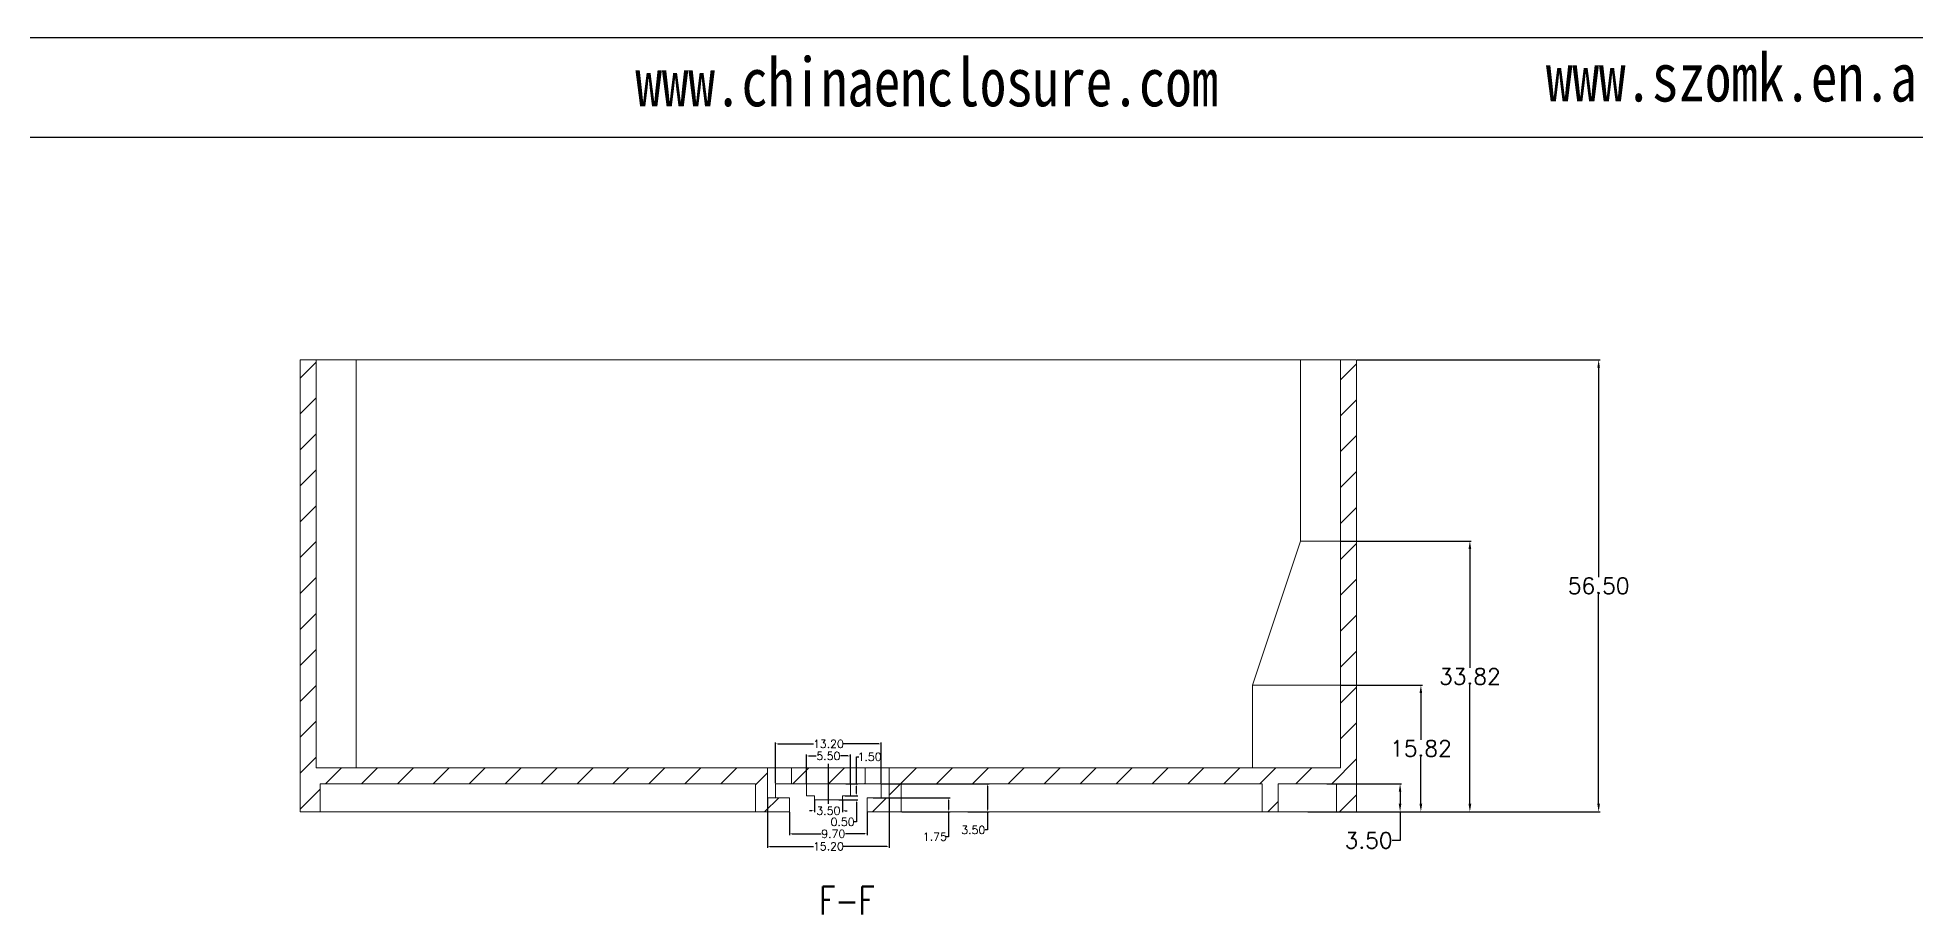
# Model space of a CAD drawing. Header units: inches. Extents: x 2858 to 4955, y 1126 to 1648.
# Drawn here: x 3877.5 to 4112.1, y 1538.6 to 1648.2 of the extents above; entities that cross this region are included whole.
import ezdxf

# ---------------------------------------------------------------- set-up
doc = ezdxf.new("R2010")
doc.units = ezdxf.units.IN
doc.header["$LTSCALE"] = 15
doc.layers.add('文字', color=81, linetype='Continuous')
doc.styles.add('SLDTEXTSTYLE3', font='TXT', dxfattribs={"width": 0.75, "bigfont": 'bigfont'})
doc.styles.get("Standard").update_dxf_attribs({"font": 'txt', "bigfont": 'gbcbig.shx'})
doc.styles.add('宋体', font='', dxfattribs={"width": 0.8, "height": 3.5})
doc.styles.get('宋体').set_extended_font_data('SimSun')
doc.dimstyles.new('1.5', dxfattribs={"dimtxt": 1, "dimasz": 0.3, "dimexe": 0.18, "dimexo": 0.0625, "dimgap": 0.09, "dimtad": 0, "dimtih": 1, "dimtoh": 1, "dimzin": 0, "dimdsep": 46, "dimtxsty": 'Standard', "dimcen": 0, "dimadec": 0, "dimazin": 2, "dimtfac": 1, "dimtofl": 0, "dimtmove": 0, "dimatfit": 3, "dimfxl": 1, "dimtolj": 1, "dimtzin": 0, "dimarcsym": 0})
doc.dimstyles.new('2.5', dxfattribs={"dimtxt": 2, "dimasz": 1, "dimexe": 0.18, "dimexo": 0.0625, "dimgap": 0.09, "dimtad": 0, "dimtih": 1, "dimtoh": 1, "dimzin": 0, "dimdsep": 46, "dimtxsty": 'Standard', "dimcen": 1, "dimadec": 0, "dimazin": 2, "dimtfac": 1, "dimtofl": 0, "dimtmove": 0, "dimatfit": 3, "dimfxl": 1, "dimtolj": 1, "dimtzin": 0, "dimarcsym": 0})
pattern_1 = [(45, (2500.972, 1130.2477), (-2.245064, 2.245064), [])]

# ---------------------------------------------------------------- blocks, each defined once
blk = doc.blocks.new('*D321')
at = {"color": 0, "lineweight": -2}
for p, q in [((4042.38, 1607.93), (4072.74, 1607.93)), ((4072.56, 1606.93), (4072.56, 1580.77)), ((4072.56, 1552.43), (4072.56, 1578.59)), ((4042.38, 1551.43), (4072.74, 1551.43))]:
    blk.add_line(p, q, dxfattribs=at)
at = {"color": 0}
for points in [[(4072.39, 1606.93), (4072.72, 1606.93), (4072.56, 1607.93)], [(4072.39, 1552.43), (4072.72, 1552.43), (4072.56, 1551.43)]]:
    blk.add_solid(points, dxfattribs=at)
at = {"layer": 'Defpoints', "color": 0}
for p in [(4042.32, 1607.93), (4072.56, 1607.93), (4042.32, 1551.43)]:
    blk.add_point(p, dxfattribs=at)
at = {"color": 0, "insert": (4072.56, 1579.68), "char_height": 2, "attachment_point": 5}
blk.add_mtext('\\A1;56.50', dxfattribs=at)
blk = doc.blocks.new('*D322')
at = {"color": 0, "lineweight": -2}
for p, q in [((4040.38, 1567.26), (4050.53, 1567.26)), ((4050.35, 1566.26), (4050.35, 1560.44)), ((4050.35, 1552.43), (4050.35, 1558.26)), ((4036.23, 1551.43), (4050.53, 1551.43))]:
    blk.add_line(p, q, dxfattribs=at)
at = {"color": 0}
for points in [[(4050.18, 1566.26), (4050.51, 1566.26), (4050.35, 1567.26)], [(4050.18, 1552.43), (4050.51, 1552.43), (4050.35, 1551.43)]]:
    blk.add_solid(points, dxfattribs=at)
at = {"layer": 'Defpoints', "color": 0}
for p in [(4040.32, 1567.26), (4050.35, 1567.26), (4036.17, 1551.43)]:
    blk.add_point(p, dxfattribs=at)
at = {"color": 0, "insert": (4050.35, 1559.35), "char_height": 2, "attachment_point": 5}
blk.add_mtext('\\A1;15.82', dxfattribs=at)
blk = doc.blocks.new('*D323')
at = {"color": 0, "lineweight": -2}
for p, q in [((4038.6, 1554.93), (4047.93, 1554.93)), ((4047.75, 1553.93), (4047.75, 1552.43)), ((4038.6, 1551.43), (4047.93, 1551.43)), ((4047.75, 1551.43), (4047.75, 1547.86)), ((4047.75, 1547.86), (4046.75, 1547.86))]:
    blk.add_line(p, q, dxfattribs=at)
at = {"color": 0}
for points in [[(4047.58, 1553.93), (4047.91, 1553.93), (4047.75, 1554.93)], [(4047.58, 1552.43), (4047.91, 1552.43), (4047.75, 1551.43)]]:
    blk.add_solid(points, dxfattribs=at)
at = {"layer": 'Defpoints', "color": 0}
for p in [(4038.54, 1554.93), (4047.75, 1554.93), (4038.54, 1551.43)]:
    blk.add_point(p, dxfattribs=at)
at = {"color": 0, "insert": (4043.82, 1547.86), "char_height": 2, "attachment_point": 5}
blk.add_mtext('\\A1;3.50', dxfattribs=at)
blk = doc.blocks.new('*D324')
at = {"color": 0, "lineweight": -2}
for p, q in [((4040.38, 1585.26), (4056.65, 1585.26)), ((4056.47, 1584.26), (4056.47, 1569.44)), ((4056.47, 1552.43), (4056.47, 1567.26)), ((4054.08, 1551.43), (4056.65, 1551.43))]:
    blk.add_line(p, q, dxfattribs=at)
at = {"color": 0}
for points in [[(4056.3, 1584.26), (4056.64, 1584.26), (4056.47, 1585.26)], [(4056.3, 1552.43), (4056.64, 1552.43), (4056.47, 1551.43)]]:
    blk.add_solid(points, dxfattribs=at)
at = {"layer": 'Defpoints', "color": 0}
for p in [(4040.32, 1585.26), (4056.47, 1585.26), (4054.01, 1551.43)]:
    blk.add_point(p, dxfattribs=at)
at = {"color": 0, "insert": (4056.47, 1568.35), "char_height": 2, "attachment_point": 5}
blk.add_mtext('\\A1;33.82', dxfattribs=at)
blk = doc.blocks.new('*D338')
at = {"color": 0, "lineweight": -2}
for p, q in [((3971.47, 1551.37), (3971.47, 1548.5)), ((3981.17, 1551.37), (3981.17, 1548.5)), ((3971.77, 1548.68), (3975.43, 1548.68)), ((3980.87, 1548.68), (3978.44, 1548.68))]:
    blk.add_line(p, q, dxfattribs=at)
at = {"color": 0}
for points in [[(3971.77, 1548.73), (3971.77, 1548.63), (3971.47, 1548.68)], [(3980.87, 1548.73), (3980.87, 1548.63), (3981.17, 1548.68)]]:
    blk.add_solid(points, dxfattribs=at)
at = {"layer": 'Defpoints', "color": 0}
for p in [(3971.47, 1551.43), (3981.17, 1551.43), (3981.17, 1548.68)]:
    blk.add_point(p, dxfattribs=at)
at = {"color": 0, "insert": (3976.93, 1548.68), "char_height": 1, "attachment_point": 5}
blk.add_mtext('\\A1;9.70', dxfattribs=at)
blk = doc.blocks.new('*D339')
at = {"color": 0, "lineweight": -2}
for p, q in [((3968.72, 1553.12), (3968.72, 1546.93)), ((3983.92, 1553.12), (3983.92, 1546.93)), ((3969.02, 1547.11), (3974.48, 1547.11)), ((3983.62, 1547.11), (3978.16, 1547.11))]:
    blk.add_line(p, q, dxfattribs=at)
at = {"color": 0}
for points in [[(3969.02, 1547.16), (3969.02, 1547.06), (3968.72, 1547.11)], [(3983.62, 1547.16), (3983.62, 1547.06), (3983.92, 1547.11)]]:
    blk.add_solid(points, dxfattribs=at)
at = {"layer": 'Defpoints', "color": 0}
for p in [(3968.72, 1553.18), (3983.92, 1553.18), (3983.92, 1547.11)]:
    blk.add_point(p, dxfattribs=at)
at = {"color": 0, "insert": (3976.32, 1547.11), "char_height": 1, "attachment_point": 5}
blk.add_mtext('\\A1;15.20', dxfattribs=at)
blk = doc.blocks.new('*D340')
at = {"color": 0, "lineweight": -2}
for p, q in [((3969.72, 1555), (3969.72, 1560.1)), ((3970.02, 1559.92), (3974.48, 1559.92)), ((3982.62, 1559.92), (3978.16, 1559.92)), ((3982.92, 1555), (3982.92, 1560.1))]:
    blk.add_line(p, q, dxfattribs=at)
at = {"color": 0}
for points in [[(3970.02, 1559.97), (3970.02, 1559.87), (3969.72, 1559.92)], [(3982.62, 1559.97), (3982.62, 1559.87), (3982.92, 1559.92)]]:
    blk.add_solid(points, dxfattribs=at)
at = {"layer": 'Defpoints', "color": 0}
for p in [(3982.92, 1559.92), (3969.72, 1554.93), (3982.92, 1554.93)]:
    blk.add_point(p, dxfattribs=at)
at = {"color": 0, "insert": (3976.32, 1559.92), "char_height": 1, "attachment_point": 5}
blk.add_mtext('\\A1;13.20', dxfattribs=at)
blk = doc.blocks.new('*D341')
at = {"color": 0, "lineweight": -2}
for p, q in [((3973.57, 1555), (3973.57, 1558.59)), ((3973.87, 1558.41), (3974.81, 1558.41)), ((3978.77, 1558.41), (3977.82, 1558.41)), ((3979.07, 1555), (3979.07, 1558.59))]:
    blk.add_line(p, q, dxfattribs=at)
at = {"color": 0}
for points in [[(3973.87, 1558.46), (3973.87, 1558.36), (3973.57, 1558.41)], [(3978.77, 1558.46), (3978.77, 1558.36), (3979.07, 1558.41)]]:
    blk.add_solid(points, dxfattribs=at)
at = {"layer": 'Defpoints', "color": 0}
for p in [(3979.07, 1558.41), (3973.57, 1554.93), (3979.07, 1554.93)]:
    blk.add_point(p, dxfattribs=at)
at = {"color": 0, "insert": (3976.32, 1558.41), "char_height": 1, "attachment_point": 5}
blk.add_mtext('\\A1;5.50', dxfattribs=at)
blk = doc.blocks.new('*D342')
at = {"color": 0, "lineweight": -2}
for p, q in [((3974.27, 1551.56), (3973.97, 1551.56)), ((3974.57, 1552.87), (3974.57, 1551.38)), ((3978.07, 1552.87), (3978.07, 1551.38)), ((3978.37, 1551.56), (3978.67, 1551.56))]:
    blk.add_line(p, q, dxfattribs=at)
at = {"color": 0}
for points in [[(3974.27, 1551.61), (3974.27, 1551.51), (3974.57, 1551.56)], [(3978.37, 1551.61), (3978.37, 1551.51), (3978.07, 1551.56)]]:
    blk.add_solid(points, dxfattribs=at)
at = {"layer": 'Defpoints', "color": 0}
for p in [(3974.57, 1552.93), (3978.07, 1552.93), (3978.07, 1551.56)]:
    blk.add_point(p, dxfattribs=at)
at = {"color": 0, "insert": (3976.32, 1551.56), "char_height": 1, "attachment_point": 5}
blk.add_mtext('\\A1;3.50', dxfattribs=at)
blk = doc.blocks.new('*D344')
at = {"color": 0, "lineweight": -2}
for p, q in [((3981.9, 1553.18), (3991.52, 1553.18)), ((3985.48, 1551.43), (3991.52, 1551.43)), ((3991.34, 1552.88), (3991.34, 1551.73)), ((3991.34, 1551.43), (3991.34, 1548.32)), ((3991.34, 1548.32), (3991.04, 1548.32))]:
    blk.add_line(p, q, dxfattribs=at)
at = {"color": 0}
for points in [[(3991.29, 1552.88), (3991.39, 1552.88), (3991.34, 1553.18)], [(3991.29, 1551.73), (3991.39, 1551.73), (3991.34, 1551.43)]]:
    blk.add_solid(points, dxfattribs=at)
at = {"layer": 'Defpoints', "color": 0}
for p in [(3981.84, 1553.18), (3985.42, 1551.43), (3991.34, 1553.18)]:
    blk.add_point(p, dxfattribs=at)
at = {"color": 0, "insert": (3989.62, 1548.32), "char_height": 1, "attachment_point": 5}
blk.add_mtext('\\A1;1.75', dxfattribs=at)
blk = doc.blocks.new('*D345')
at = {"color": 0, "lineweight": -2}
for p, q in [((3982.98, 1554.93), (3996.4, 1554.93)), ((3996.22, 1554.63), (3996.22, 1551.73)), ((3993.74, 1551.43), (3996.4, 1551.43)), ((3996.22, 1551.43), (3996.22, 1549.16)), ((3996.22, 1549.16), (3995.92, 1549.16))]:
    blk.add_line(p, q, dxfattribs=at)
at = {"color": 0}
for points in [[(3996.17, 1554.63), (3996.27, 1554.63), (3996.22, 1554.93)], [(3996.17, 1551.73), (3996.27, 1551.73), (3996.22, 1551.43)]]:
    blk.add_solid(points, dxfattribs=at)
at = {"layer": 'Defpoints', "color": 0}
for p in [(3982.92, 1554.93), (3996.22, 1554.93), (3993.68, 1551.43)]:
    blk.add_point(p, dxfattribs=at)
at = {"color": 0, "insert": (3994.42, 1549.16), "char_height": 1, "attachment_point": 5}
blk.add_mtext('\\A1;3.50', dxfattribs=at)
blk = doc.blocks.new('*D346')
at = {"color": 0, "lineweight": -2}
for p, q in [((3979.83, 1554.93), (3979.83, 1558.31)), ((3979.83, 1558.31), (3980.13, 1558.31)), ((3978.49, 1554.93), (3980.01, 1554.93)), ((3979.13, 1553.43), (3980.01, 1553.43)), ((3979.83, 1553.73), (3979.83, 1554.63))]:
    blk.add_line(p, q, dxfattribs=at)
at = {"color": 0}
for points in [[(3979.78, 1554.63), (3979.88, 1554.63), (3979.83, 1554.93)], [(3979.78, 1553.73), (3979.88, 1553.73), (3979.83, 1553.43)]]:
    blk.add_solid(points, dxfattribs=at)
at = {"layer": 'Defpoints', "color": 0}
for p in [(3978.43, 1554.93), (3979.07, 1553.43), (3979.83, 1554.93)]:
    blk.add_point(p, dxfattribs=at)
at = {"color": 0, "insert": (3981.47, 1558.31), "char_height": 1, "attachment_point": 5}
blk.add_mtext('\\A1;1.50', dxfattribs=at)
blk = doc.blocks.new('*D347')
at = {"color": 0, "lineweight": -2}
for p, q in [((3978.41, 1553.43), (3980.01, 1553.43)), ((3979.83, 1553.73), (3979.83, 1554.03)), ((3977.64, 1552.93), (3980.01, 1552.93)), ((3979.83, 1552.63), (3979.83, 1550.17)), ((3979.83, 1550.17), (3979.53, 1550.17))]:
    blk.add_line(p, q, dxfattribs=at)
at = {"color": 0}
for points in [[(3979.78, 1553.73), (3979.88, 1553.73), (3979.83, 1553.43)], [(3979.78, 1552.63), (3979.88, 1552.63), (3979.83, 1552.93)]]:
    blk.add_solid(points, dxfattribs=at)
at = {"layer": 'Defpoints', "color": 0}
for p in [(3978.35, 1553.43), (3979.83, 1553.43), (3977.58, 1552.93)]:
    blk.add_point(p, dxfattribs=at)
at = {"color": 0, "insert": (3978.1, 1550.17), "char_height": 1, "attachment_point": 5}
blk.add_mtext('\\A1;0.50', dxfattribs=at)

msp = doc.modelspace()

# ---------------------------------------------------------------- hatches: boundary and pattern name
at = {"linetype": 'Continuous', "lineweight": 0}
h = msp.add_hatch(dxfattribs=at)
h.set_pattern_fill('ANSI31', color=4, style=0)
h.set_pattern_definition(pattern_1)
h.paths.add_polyline_path([(3912.317, 1607.934), (3910.317, 1607.934), (3910.317, 1551.434), (3912.817, 1551.434), (3912.817, 1554.934), (3967.217, 1554.934), (3967.217, 1551.434), (3971.467, 1551.434), (3971.467, 1553.184), (3968.717, 1553.184), (3968.717, 1556.934), (3912.317, 1556.934)], flags=0)
h = msp.add_hatch(dxfattribs=at)
h.set_pattern_fill('ANSI31', color=4, style=0)
h.set_pattern_definition(pattern_1)
h.paths.add_polyline_path([(4039.817, 1554.934), (4039.817, 1551.434), (4042.317, 1551.434), (4042.317, 1607.934), (4040.317, 1607.934), (4040.317, 1556.934), (3983.917, 1556.934), (3983.917, 1553.184), (3981.167, 1553.184), (3981.167, 1551.434), (3985.417, 1551.434), (3985.417, 1554.934), (4030.517, 1554.934), (4030.517, 1551.434), (4032.517, 1551.434), (4032.517, 1554.934)], flags=0)
h = msp.add_hatch(dxfattribs=at)
h.set_pattern_fill('ANSI31', style=0)
h.set_pattern_definition(pattern_1)
h.paths.add_polyline_path([(3971.717, 1554.934), (3980.917, 1554.934), (3980.917, 1556.934), (3971.717, 1556.934)], flags=0)

# ---------------------------------------------------------------- linework, layer by layer
for p, q in [((3682.305, 1648.204), (4421.336, 1648.204)), ((3701.428, 1635.762), (4408.895, 1635.762))]:
    msp.add_line(p, q)
at = {"color": 7, "linetype": 'Continuous', "lineweight": 15}
for p, q in [((3910.317, 1607.934), (3910.317, 1551.434)), ((3912.317, 1607.934), (3910.317, 1607.934)), ((3912.317, 1607.934), (3912.317, 1556.934)), ((3912.317, 1607.934), (3917.317, 1607.934)), ((3917.317, 1556.934), (3917.317, 1607.934)), ((4035.317, 1607.934), (3917.317, 1607.934)), ((4035.317, 1585.259), (4035.317, 1607.934)), ((4035.317, 1607.934), (4040.317, 1607.934)), ((4040.317, 1556.934), (4040.317, 1607.934)), ((4042.317, 1607.934), (4040.317, 1607.934)), ((4042.317, 1551.434), (4042.317, 1607.934)), ((4035.317, 1585.259), (4029.317, 1567.259)), ((4035.317, 1585.259), (4040.317, 1585.259)), ((4029.317, 1567.259), (4040.317, 1567.259)), ((4029.317, 1556.934), (4029.317, 1567.259)), ((3968.717, 1556.934), (3912.317, 1556.934)), ((3968.717, 1553.184), (3968.717, 1556.934)), ((3971.717, 1556.934), (3968.717, 1556.934)), ((3980.917, 1556.934), (3971.717, 1556.934)), ((3971.717, 1554.934), (3971.717, 1556.934)), ((3980.917, 1554.934), (3980.917, 1556.934)), ((3980.917, 1556.934), (3983.917, 1556.934)), ((3983.917, 1553.184), (3983.917, 1556.934)), ((4040.317, 1556.934), (3983.917, 1556.934)), ((3967.217, 1554.934), (3912.817, 1554.934)), ((3912.817, 1554.934), (3912.817, 1551.434)), ((3967.217, 1551.434), (3967.217, 1554.934)), ((3969.717, 1553.184), (3969.717, 1554.934)), ((3971.717, 1554.934), (3969.717, 1554.934)), ((3980.917, 1554.934), (3971.717, 1554.934)), ((3973.567, 1553.434), (3973.567, 1554.934)), ((3974.567, 1553.434), (3973.567, 1553.434)), ((3974.567, 1552.934), (3974.567, 1553.434)), ((3979.067, 1553.434), (3978.067, 1553.434)), ((3978.067, 1552.934), (3978.067, 1553.434)), ((3979.067, 1553.434), (3979.067, 1554.934)), ((3980.917, 1554.934), (3982.917, 1554.934)), ((3982.917, 1553.184), (3982.917, 1554.934)), ((4030.517, 1554.934), (3985.417, 1554.934)), ((3985.417, 1554.934), (3985.417, 1551.434)), ((4030.517, 1554.934), (4030.517, 1551.434)), ((4039.817, 1554.934), (4032.517, 1554.934)), ((4032.517, 1551.434), (4032.517, 1554.934)), ((4039.817, 1551.434), (4039.817, 1554.934)), ((3912.817, 1551.434), (3910.317, 1551.434)), ((3912.817, 1551.434), (3967.217, 1551.434)), ((3971.467, 1551.434), (3967.217, 1551.434)), ((3971.467, 1553.184), (3968.717, 1553.184)), ((3971.467, 1551.434), (3971.467, 1553.184)), ((3978.067, 1552.934), (3974.567, 1552.934)), ((3981.167, 1551.434), (3981.167, 1553.184)), ((3983.917, 1553.184), (3981.167, 1553.184)), ((3985.417, 1551.434), (3981.167, 1551.434)), ((3985.417, 1551.434), (4030.517, 1551.434)), ((4032.517, 1551.434), (4030.517, 1551.434)), ((4032.517, 1551.434), (4039.817, 1551.434)), ((4042.317, 1551.434), (4039.817, 1551.434))]:
    msp.add_line(p, q, dxfattribs=at)
at = {"color": 1}
msp.add_line((3976.317, 1552.434), (3976.317, 1557.434), dxfattribs=at)

# ---------------------------------------------------------------- texts
at = {"color": 0, "linetype": 'Continuous', "lineweight": 0, "insert": (3978.644, 1542.101), "char_height": 3.5, "attachment_point": 2, "style": 'SLDTEXTSTYLE3'}
msp.add_mtext('F-F', dxfattribs=at)
at = {"layer": '文字', "color": 0, "char_height": 6.08256, "width": 106.86474, "attachment_point": 1, "style": '宋体'}
for s, insert in [('www.chinaenclosure.com', (3952.206, 1645.696)), ('www.szomk.en.alibaba.com', (4065.976, 1646.298))]:
    msp.add_mtext(s, dxfattribs=dict(at, insert=insert))

# ---------------------------------------------------------------- dimensions: what is measured, and where the dimension line sits
for base, p1, p2, picture, middle in [((4072.557, 1607.934), (4042.317, 1551.434), (4042.317, 1607.934), '*D321', (4072.557, 1579.684)), ((4056.4695, 1585.2587), (4054.0136, 1551.4341), (4040.317, 1585.2587), '*D324', (4056.4695, 1568.3464))]:
    dim = msp.add_linear_dim(base=base, p1=p1, p2=p2, angle=90, dimstyle='2.5')
    dim.commit()
    dim.dimension.update_dxf_attribs({"geometry": picture, "text_midpoint": middle})
for base, p1, p2, dimstyle, picture, middle in [((4050.3469, 1567.2587), (4036.167, 1551.4341), (4040.317, 1567.2587), '2.5', '*D322', (4050.3469, 1559.3464)), ((3979.826, 1554.934), (3979.067, 1553.434), (3978.425, 1554.934), '1.5', '*D346', (3981.466, 1558.306)), ((3979.826, 1553.434), (3977.576, 1552.934), (3978.351, 1553.434), '1.5', '*D347', (3978.103, 1550.175)), ((3996.225, 1554.934), (3993.677, 1551.434), (3982.917, 1554.934), '1.5', '*D345', (3994.418, 1549.158)), ((4047.746, 1554.934), (4038.542, 1551.434), (4038.542, 1554.934), '2.5', '*D323', (4043.823, 1547.857)), ((3991.339, 1553.184), (3985.417, 1551.434), (3981.836, 1553.184), '1.5', '*D344', (3989.616, 1548.319))]:
    dim = msp.add_linear_dim(base=base, p1=p1, p2=p2, angle=90, dimstyle=dimstyle)
    dim.commit()
    dim.dimension.update_dxf_attribs({"geometry": picture, "text_midpoint": middle, "dimtype": 160})
for base, p1, p2, picture, middle in [((3982.917, 1559.918), (3969.717, 1554.934), (3982.917, 1554.934), '*D340', (3976.317, 1559.918)), ((3979.067, 1558.415), (3973.567, 1554.934), (3979.067, 1554.934), '*D341', (3976.317, 1558.415)), ((3981.167, 1548.677), (3971.467, 1551.434), (3981.167, 1551.434), '*D338', (3976.933, 1548.677))]:
    dim = msp.add_linear_dim(base=base, p1=p1, p2=p2, dimstyle='1.5')
    dim.commit()
    dim.dimension.update_dxf_attribs({"geometry": picture, "text_midpoint": middle, "dimtype": 160})
for base, p1, p2, picture, middle in [((3983.917, 1547.111), (3968.717, 1553.184), (3983.917, 1553.184), '*D339', (3976.317, 1547.111)), ((3978.067, 1551.562), (3974.567, 1552.934), (3978.067, 1552.934), '*D342', (3976.317, 1551.562))]:
    dim = msp.add_linear_dim(base=base, p1=p1, p2=p2, dimstyle='1.5')
    dim.commit()
    dim.dimension.update_dxf_attribs({"geometry": picture, "text_midpoint": middle})

doc.saveas('drawing.dxf')
